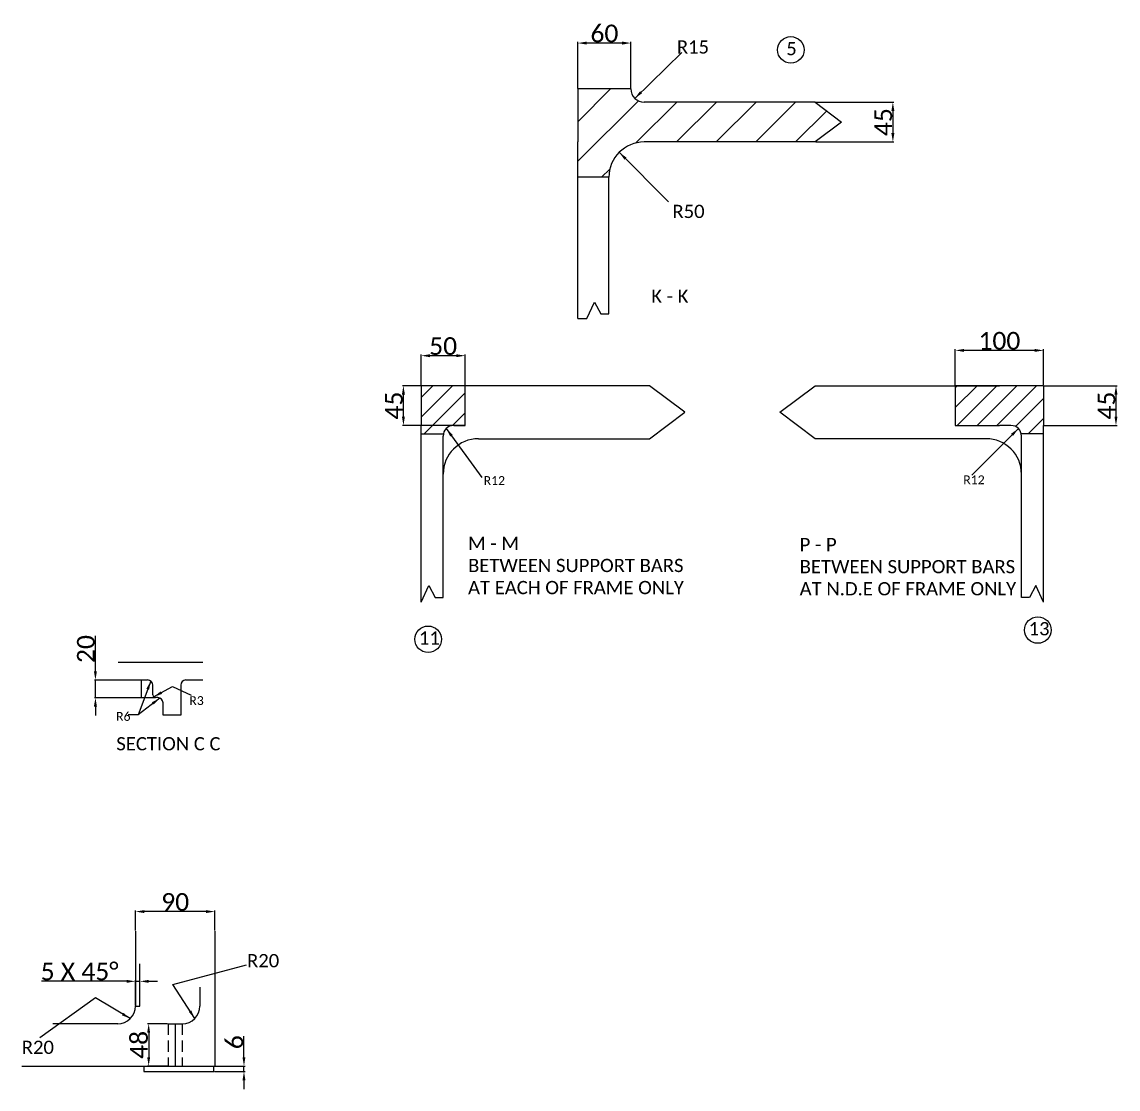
# Model space of a CAD drawing. Header units: millimetres. Extents: x -5330 to 2986, y -1292 to 4589.
# Drawn here: x -1475 to -234, y 843 to 2051 of the extents above; entities that cross this region are included whole.
import ezdxf

# ---------------------------------------------------------------- set-up
doc = ezdxf.new("R2010")
doc.units = ezdxf.units.MM
doc.linetypes.add('DASH2', pattern=[19.05, 12.7, -6.35])
doc.layers.add('dimension', color=2, linetype='Continuous', lineweight=25)
doc.layers.add('dot', color=1, linetype='DASH2')
doc.layers.add('object', color=7, linetype='Continuous')
doc.styles.get("Standard").update_dxf_attribs({"font": 'calibril.ttf'})
doc.dimstyles.new('ISO-25', dxfattribs={"dimtxt": 20, "dimasz": 10, "dimexe": 1.25, "dimexo": 0.625, "dimtad": 1, "dimdsep": 46, "dimtxsty": 'Standard', "dimcen": 2.5, "dimclrt": 256, "dimadec": 0, "dimazin": 0, "dimtfac": 1, "dimtmove": 0, "dimatfit": 3, "dimfxl": 1, "dimtfillclr": 256, "dimarcsym": 0})

# ---------------------------------------------------------------- blocks, each defined once
blk = doc.blocks.new('*D220')
at = {"layer": 'Defpoints', "color": 0, "transparency": 16777216}
for p in [(-1341.5, 964.9), (-1346.5, 936.9), (-1341.5, 936.9)]:
    blk.add_point(p, dxfattribs=at)
at = {"layer": 'dimension', "color": 0, "lineweight": -2, "transparency": 16777216}
for p, q in [((-1356.5, 964.9), (-1452.9, 964.9)), ((-1346.5, 937.5), (-1346.5, 966.1)), ((-1346.5, 964.9), (-1341.5, 964.9)), ((-1341.5, 937.5), (-1341.5, 966.1)), ((-1331.5, 964.9), (-1321.5, 964.9))]:
    blk.add_line(p, q, dxfattribs=at)
at = {"layer": 'dimension', "color": 0, "transparency": 16777216}
for points in [[(-1356.5, 963.2), (-1356.5, 966.5), (-1346.5, 964.9)], [(-1331.5, 966.5), (-1331.5, 963.2), (-1341.5, 964.9)]]:
    blk.add_solid(points, dxfattribs=at)
at = {"layer": 'dimension', "transparency": 16777216, "insert": (-1409.7, 976), "char_height": 20, "attachment_point": 5}
blk.add_mtext('5 X 45°', dxfattribs=at)
blk = doc.blocks.new('*D221')
at = {"layer": 'Defpoints', "color": 0, "transparency": 16777216}
for p in [(-1309.5, 916.9), (-1331.5, 868.9), (-1309.5, 868.9)]:
    blk.add_point(p, dxfattribs=at)
at = {"layer": 'dimension', "color": 0, "lineweight": -2, "transparency": 16777216}
for p, q in [((-1310.2, 916.9), (-1332.8, 916.9)), ((-1331.5, 906.9), (-1331.5, 878.9)), ((-1310.2, 868.9), (-1332.8, 868.9))]:
    blk.add_line(p, q, dxfattribs=at)
at = {"layer": 'dimension', "color": 0, "transparency": 16777216}
for points in [[(-1329.9, 906.9), (-1333.2, 906.9), (-1331.5, 916.9)], [(-1333.2, 878.9), (-1329.9, 878.9), (-1331.5, 868.9)]]:
    blk.add_solid(points, dxfattribs=at)
at = {"layer": 'dimension', "transparency": 16777216, "insert": (-1342.4, 892.9), "char_height": 20, "attachment_point": 5, "rotation": 90}
blk.add_mtext('48', dxfattribs=at)
blk = doc.blocks.new('*D222')
at = {"layer": 'Defpoints', "color": 0, "transparency": 16777216}
for p in [(-1346.5, 1043.9), (-1346.5, 1021.9), (-1256.5, 1021.9)]:
    blk.add_point(p, dxfattribs=at)
at = {"layer": 'dimension', "color": 0, "lineweight": -2, "transparency": 16777216}
for p, q in [((-1346.5, 1022.5), (-1346.5, 1045.1)), ((-1266.5, 1043.9), (-1336.5, 1043.9)), ((-1256.5, 1022.5), (-1256.5, 1045.1))]:
    blk.add_line(p, q, dxfattribs=at)
at = {"layer": 'dimension', "color": 0, "transparency": 16777216}
for points in [[(-1336.5, 1045.5), (-1336.5, 1042.2), (-1346.5, 1043.9)], [(-1266.5, 1042.2), (-1266.5, 1045.5), (-1256.5, 1043.9)]]:
    blk.add_solid(points, dxfattribs=at)
at = {"layer": 'dimension', "transparency": 16777216, "insert": (-1301.5, 1054.7), "char_height": 20, "attachment_point": 5}
blk.add_mtext('90', dxfattribs=at)
blk = doc.blocks.new('*D223')
at = {"layer": 'Defpoints', "color": 0, "transparency": 16777216}
for p in [(-1257.6, 868.9), (-1223.6, 868.9), (-1257.6, 862.9)]:
    blk.add_point(p, dxfattribs=at)
at = {"layer": 'dimension', "color": 0, "lineweight": -2, "transparency": 16777216}
for p, q in [((-1223.6, 878.9), (-1223.6, 902.9)), ((-1257, 868.9), (-1222.4, 868.9)), ((-1223.6, 862.9), (-1223.6, 868.9)), ((-1257, 862.9), (-1222.4, 862.9)), ((-1223.6, 852.9), (-1223.6, 842.9))]:
    blk.add_line(p, q, dxfattribs=at)
at = {"layer": 'dimension', "color": 0, "transparency": 16777216}
for points in [[(-1225.3, 878.9), (-1222, 878.9), (-1223.6, 868.9)], [(-1222, 852.9), (-1225.3, 852.9), (-1223.6, 862.9)]]:
    blk.add_solid(points, dxfattribs=at)
at = {"layer": 'dimension', "transparency": 16777216, "insert": (-1234.5, 895.9), "char_height": 20, "attachment_point": 5, "rotation": 90}
blk.add_mtext('6', dxfattribs=at)
blk = doc.blocks.new('*D241')
at = {"layer": 'Defpoints', "color": 0, "transparency": 16777216}
for p in [(-1391.8, 1306.1), (-1339.8, 1306.1), (-1339.8, 1286.1)]:
    blk.add_point(p, dxfattribs=at)
at = {"layer": 'dimension', "color": 0, "lineweight": -2, "transparency": 16777216}
for p, q in [((-1391.8, 1316.1), (-1391.8, 1356.2)), ((-1340.4, 1306.1), (-1393, 1306.1)), ((-1391.8, 1286.1), (-1391.8, 1306.1)), ((-1340.4, 1286.1), (-1393, 1286.1)), ((-1391.8, 1276.1), (-1391.8, 1266.1))]:
    blk.add_line(p, q, dxfattribs=at)
at = {"layer": 'dimension', "color": 0, "transparency": 16777216}
for points in [[(-1393.5, 1316.1), (-1390.1, 1316.1), (-1391.8, 1306.1)], [(-1390.1, 1276.1), (-1393.5, 1276.1), (-1391.8, 1286.1)]]:
    blk.add_solid(points, dxfattribs=at)
at = {"layer": 'dimension', "transparency": 16777216, "insert": (-1402.6, 1341.2), "char_height": 20, "attachment_point": 5, "rotation": 90}
blk.add_mtext('20', dxfattribs=at)
blk = doc.blocks.new('*D242')
at = {"layer": 'Defpoints', "color": 0, "transparency": 16777216}
for p in [(-1043.1, 1639.4), (-973.1, 1639.4), (-973.1, 1594.4)]:
    blk.add_point(p, dxfattribs=at)
at = {"layer": 'dimension', "color": 0, "lineweight": -2, "transparency": 16777216}
for p, q in [((-973.7, 1639.4), (-1044.3, 1639.4)), ((-1043.1, 1604.4), (-1043.1, 1629.4)), ((-973.7, 1594.4), (-1044.3, 1594.4))]:
    blk.add_line(p, q, dxfattribs=at)
at = {"layer": 'dimension', "color": 0, "transparency": 16777216}
for points in [[(-1041.4, 1629.4), (-1044.8, 1629.4), (-1043.1, 1639.4)], [(-1044.8, 1604.4), (-1041.4, 1604.4), (-1043.1, 1594.4)]]:
    blk.add_solid(points, dxfattribs=at)
at = {"layer": 'dimension', "transparency": 16777216, "insert": (-1053.8, 1616.9), "char_height": 20, "attachment_point": 5, "rotation": 90}
blk.add_mtext('45', dxfattribs=at)
blk = doc.blocks.new('*D243')
at = {"layer": 'Defpoints', "color": 0, "transparency": 16777216}
for p in [(-1023.1, 1673.4), (-1023.1, 1639.4), (-973.1, 1639.4)]:
    blk.add_point(p, dxfattribs=at)
at = {"layer": 'dimension', "color": 0, "lineweight": -2, "transparency": 16777216}
for p, q in [((-1023.1, 1640), (-1023.1, 1674.6)), ((-983.1, 1673.4), (-1013.1, 1673.4)), ((-973.1, 1640), (-973.1, 1674.6))]:
    blk.add_line(p, q, dxfattribs=at)
at = {"layer": 'dimension', "color": 0, "transparency": 16777216}
for points in [[(-1013.1, 1675), (-1013.1, 1671.7), (-1023.1, 1673.4)], [(-983.1, 1671.7), (-983.1, 1675), (-973.1, 1673.4)]]:
    blk.add_solid(points, dxfattribs=at)
at = {"layer": 'dimension', "transparency": 16777216, "insert": (-998.1, 1684.2), "char_height": 20, "attachment_point": 5}
blk.add_mtext('50', dxfattribs=at)
blk = doc.blocks.new('*D244')
at = {"layer": 'Defpoints', "color": 0, "transparency": 16777216}
for p in [(-418.3, 1679.4), (-418.3, 1639.4), (-318.3, 1639.4)]:
    blk.add_point(p, dxfattribs=at)
at = {"layer": 'dimension', "color": 0, "lineweight": -2, "transparency": 16777216}
for p, q in [((-418.3, 1640), (-418.3, 1680.6)), ((-328.3, 1679.4), (-408.3, 1679.4)), ((-318.3, 1640), (-318.3, 1680.6))]:
    blk.add_line(p, q, dxfattribs=at)
at = {"layer": 'dimension', "color": 0, "transparency": 16777216}
for points in [[(-408.3, 1681), (-408.3, 1677.7), (-418.3, 1679.4)], [(-328.3, 1677.7), (-328.3, 1681), (-318.3, 1679.4)]]:
    blk.add_solid(points, dxfattribs=at)
at = {"layer": 'dimension', "transparency": 16777216, "insert": (-368.3, 1690.2), "char_height": 20, "attachment_point": 5}
blk.add_mtext('100', dxfattribs=at)
blk = doc.blocks.new('*D245')
at = {"layer": 'Defpoints', "color": 0, "transparency": 16777216}
for p in [(-318.3, 1639.4), (-318.3, 1594.4), (-236.3, 1594.4)]:
    blk.add_point(p, dxfattribs=at)
at = {"layer": 'dimension', "color": 0, "lineweight": -2, "transparency": 16777216}
for p, q in [((-317.7, 1639.4), (-235, 1639.4)), ((-236.3, 1629.4), (-236.3, 1604.4)), ((-317.7, 1594.4), (-235, 1594.4))]:
    blk.add_line(p, q, dxfattribs=at)
at = {"layer": 'dimension', "color": 0, "transparency": 16777216}
for points in [[(-234.6, 1629.4), (-238, 1629.4), (-236.3, 1639.4)], [(-238, 1604.4), (-234.6, 1604.4), (-236.3, 1594.4)]]:
    blk.add_solid(points, dxfattribs=at)
at = {"layer": 'dimension', "transparency": 16777216, "insert": (-247, 1616.9), "char_height": 20, "attachment_point": 5, "rotation": 90}
blk.add_mtext('45', dxfattribs=at)
blk = doc.blocks.new('*D246')
at = {"layer": 'Defpoints', "color": 0, "transparency": 16777216}
for p in [(-845.5, 2027.4), (-845.5, 1975.4), (-785.5, 1975.4)]:
    blk.add_point(p, dxfattribs=at)
at = {"layer": 'dimension', "color": 0, "lineweight": -2, "transparency": 16777216}
for p, q in [((-845.5, 1976), (-845.5, 2028.7)), ((-795.5, 2027.4), (-835.5, 2027.4)), ((-785.5, 1976), (-785.5, 2028.7))]:
    blk.add_line(p, q, dxfattribs=at)
at = {"layer": 'dimension', "color": 0, "transparency": 16777216}
for points in [[(-835.5, 2029.1), (-835.5, 2025.7), (-845.5, 2027.4)], [(-795.5, 2025.7), (-795.5, 2029.1), (-785.5, 2027.4)]]:
    blk.add_solid(points, dxfattribs=at)
at = {"layer": 'dimension', "transparency": 16777216, "insert": (-815.5, 2038.2), "char_height": 20, "attachment_point": 5}
blk.add_mtext('60', dxfattribs=at)
blk = doc.blocks.new('*D247')
at = {"layer": 'Defpoints', "color": 0, "transparency": 16777216}
for p in [(-576.9, 1960.4), (-576.9, 1915.4), (-488.9, 1915.4)]:
    blk.add_point(p, dxfattribs=at)
at = {"layer": 'dimension', "color": 0, "lineweight": -2, "transparency": 16777216}
for p, q in [((-576.3, 1960.4), (-487.7, 1960.4)), ((-488.9, 1950.4), (-488.9, 1925.4)), ((-576.3, 1915.4), (-487.7, 1915.4))]:
    blk.add_line(p, q, dxfattribs=at)
at = {"layer": 'dimension', "color": 0, "transparency": 16777216}
for points in [[(-487.2, 1950.4), (-490.6, 1950.4), (-488.9, 1960.4)], [(-490.6, 1925.4), (-487.2, 1925.4), (-488.9, 1915.4)]]:
    blk.add_solid(points, dxfattribs=at)
at = {"layer": 'dimension', "transparency": 16777216, "insert": (-499.7, 1937.9), "char_height": 20, "attachment_point": 5, "rotation": 90}
blk.add_mtext('45', dxfattribs=at)

msp = doc.modelspace()

# ---------------------------------------------------------------- hatches: boundary and pattern name
at = {"layer": 'object'}
h = msp.add_hatch(dxfattribs=at)
h.set_pattern_fill('ANSI31', color=256, scale=10, style=0)
h.paths.add_polyline_path([(-546.916, 1937.904), (-576.916, 1960.404), (-770.481, 1960.404, -0.41421356), (-785.481, 1975.404), (-845.481, 1975.404), (-845.481, 1915.404), (-845.481, 1875.404), (-810.481, 1875.404, -0.41421356), (-770.481, 1915.404), (-576.916, 1915.404)])
h = msp.add_hatch(dxfattribs=at)
h.set_pattern_fill('ANSI31', color=256, scale=5, style=0)
h.paths.add_polyline_path([(-973.084, 1594.38), (-973.084, 1639.38), (-1023.084, 1639.38), (-1023.084, 1594.38), (-1023.084, 1584.838), (-997.829, 1584.843, -0.35487388), (-986.084, 1594.38)])
h = msp.add_hatch(dxfattribs=at)
h.set_pattern_fill('ANSI31', color=256, scale=5, style=0)
h.set_pattern_definition([(45, (-281.744, 0), (-11.22532, 11.22532), [])])
h.paths.add_polyline_path([(-318.295, 1594.38), (-318.295, 1639.38), (-418.295, 1639.38), (-418.295, 1594.38), (-368.295, 1594.38), (-355.295, 1594.38, -0.35620549), (-343.539, 1584.788), (-318.295, 1584.838)])

# ---------------------------------------------------------------- linework, layer by layer
at = {"layer": 'dimension'}
for centre in [(-604.45, 2019.671), (-324.784, 1362.705), (-1015.121, 1352.201)]:
    msp.add_circle(centre, 15.039, dxfattribs=at)
at = {"layer": 'dot'}
for p, q in [((-1309.527, 916.869), (-1309.527, 868.869)), ((-1293.527, 916.869), (-1293.527, 868.869))]:
    msp.add_line(p, q, dxfattribs=at)
at = {"layer": 'object'}
for p, q in [((-785.481, 1975.404), (-845.481, 1975.404)), ((-845.481, 1975.404), (-845.481, 1915.404)), ((-785.481, 1975.404), (-785.481, 1975.404)), ((-576.916, 1960.404), (-770.481, 1960.404)), ((-576.916, 1960.404), (-546.916, 1937.904)), ((-546.916, 1937.904), (-576.916, 1915.404)), ((-845.481, 1715.404), (-845.481, 1915.404)), ((-576.916, 1915.404), (-770.481, 1915.404)), ((-810.481, 1875.404), (-845.481, 1875.404)), ((-810.481, 1720.696), (-810.481, 1875.404)), ((-835.481, 1715.404), (-826.702, 1734.096)), ((-826.702, 1734.096), (-819.487, 1720.696)), ((-845.481, 1715.404), (-835.481, 1715.404)), ((-819.487, 1720.696), (-810.481, 1720.696)), ((-973.084, 1639.38), (-1023.084, 1639.38)), ((-1023.084, 1639.38), (-1023.084, 1594.38)), ((-973.084, 1594.38), (-973.084, 1639.38)), ((-764.52, 1639.38), (-973.084, 1639.38)), ((-724.52, 1609.38), (-764.52, 1639.38)), ((-616.86, 1609.38), (-576.86, 1639.38)), ((-576.86, 1639.38), (-368.295, 1639.38)), ((-318.295, 1639.38), (-418.295, 1639.38)), ((-418.295, 1639.38), (-418.295, 1594.38)), ((-318.295, 1639.38), (-318.295, 1594.38)), ((-764.52, 1579.38), (-724.52, 1609.38)), ((-576.86, 1579.38), (-616.86, 1609.38)), ((-1023.084, 1394.38), (-1023.084, 1594.38)), ((-986.084, 1594.38), (-973.084, 1594.38)), ((-418.295, 1594.38), (-368.295, 1594.38)), ((-355.295, 1594.38), (-368.295, 1594.38)), ((-318.295, 1394.38), (-318.295, 1594.38)), ((-1023.084, 1584.838), (-997.829, 1584.843)), ((-998.084, 1399.672), (-998.084, 1582.38)), ((-958.084, 1579.38), (-764.52, 1579.38)), ((-383.295, 1579.38), (-576.86, 1579.38)), ((-318.295, 1584.838), (-343.539, 1584.788)), ((-343.295, 1399.672), (-343.295, 1582.38)), ((-1023.084, 1394.38), (-1014.305, 1413.072)), ((-1014.305, 1413.072), (-1007.09, 1399.672)), ((-327.074, 1413.072), (-334.289, 1399.672)), ((-318.295, 1394.38), (-327.074, 1413.072)), ((-1007.09, 1399.672), (-998.084, 1399.672)), ((-334.289, 1399.672), (-343.295, 1399.672)), ((-1365.893, 1326.148), (-1270.29, 1326.148)), ((-1365.893, 1306.148), (-1332.748, 1306.148)), ((-1339.789, 1286.148), (-1339.789, 1306.148)), ((-1289.29, 1306.148), (-1270.29, 1306.148)), ((-1326.748, 1289.148), (-1326.748, 1300.148)), ((-1295.29, 1300.148), (-1295.29, 1286.148)), ((-1365.893, 1286.148), (-1323.748, 1286.148)), ((-1321.29, 1286.148), (-1323.748, 1286.148)), ((-1315.29, 1266.148), (-1315.29, 1280.148)), ((-1295.29, 1286.148), (-1295.29, 1266.148)), ((-1295.29, 1266.148), (-1315.29, 1266.148)), ((-1346.527, 1021.869), (-1346.527, 936.869)), ((-1256.527, 1021.869), (-1256.527, 868.869)), ((-1341.527, 936.869), (-1341.527, 984.609)), ((-1273.527, 958.242), (-1273.527, 936.869)), ((-1346.527, 936.869), (-1341.527, 936.869)), ((-1366.527, 916.869), (-1440.027, 916.869)), ((-1309.527, 916.869), (-1293.527, 916.869)), ((-1301.527, 916.869), (-1301.527, 868.869)), ((-1475.027, 868.869), (-1256.527, 868.869)), ((-1337.175, 868.869), (-1337.175, 862.869)), ((-1257.634, 862.869), (-1257.634, 868.869)), ((-1337.175, 862.869), (-1257.634, 862.869))]:
    msp.add_line(p, q, dxfattribs=at)
for centre, radius, start, end in [((-770.481, 1975.404), 15, 180, 270), ((-770.481, 1875.404), 40, 90, 180), ((-986.084, 1582.38), 12, 90, 180), ((-355.295, 1582.38), 12, 0, 90), ((-958.084, 1539.38), 40, 90, 180), ((-383.295, 1539.38), 40, 0, 90), ((-1332.748, 1300.148), 6, 0, 90), ((-1289.29, 1300.148), 6, 90, 180), ((-1323.748, 1289.148), 3, 180, 270), ((-1321.29, 1280.148), 6, 0, 90), ((-1366.527, 936.869), 20, 270, 0), ((-1293.527, 936.869), 20, 270, 0)]:
    msp.add_arc(centre, radius, start, end, dxfattribs=at)

# ---------------------------------------------------------------- texts
at = {"layer": 'dimension', "attachment_point": 1}
for s, insert, char_height, width in [('{R15}', (-733.467, 2030.535), 15, 134.85946), ('{ 5}', (-614.871, 2028.663), 15, 21.33515), ('{R50}', (-738.476, 1844.272), 15, 153.12547), ('{K - K}', (-762.412, 1748.288), 15, 431.65933), ('{R12}', (-952.248, 1536.991), 10, 54.96159), ('{R12}', (-409.202, 1537.828), 10, 54.96159), ('{M - M \\PBETWEEN SUPPORT BARS \\PAT EACH OF FRAME ONLY}', (-969.902, 1468.337), 15, 431.65933), ('{P - P \\PBETWEEN SUPPORT BARS \\PAT N.D.E OF FRAME ONLY}', (-594.428, 1466.992), 15, 431.65933), ('{13}', (-335.204, 1371.697), 15, 21.33515), ('{11}', (-1025.542, 1361.193), 15, 21.33515), ('{R3}', (-1285.517, 1287.816), 10, 12.58743), ('{R6}', (-1368.394, 1269.888), 10, 12.48299), ('{SECTION C C}', (-1368.163, 1241.448), 15, 320.27), ('{R20}', (-1220.143, 995.784), 15, 115.96541), ('{R20}', (-1475.162, 897.659), 15, 66.37839)]:
    msp.add_mtext(s, dxfattribs=dict(at, insert=insert, char_height=char_height, width=width))

# ---------------------------------------------------------------- dimensions: what is measured, and where the dimension line sits
at = {"layer": 'dimension'}
for p1, p2, distance, picture, middle in [((-785.481, 1975.404), (-845.481, 1975.404), -52, '*D246', (-815.481, 2038.239)), ((-318.295, 1639.38), (-418.295, 1639.38), -40, '*D244', (-368.295, 1690.215)), ((-973.084, 1639.38), (-1023.084, 1639.38), -34, '*D243', (-998.084, 1684.215)), ((-973.084, 1594.38), (-973.084, 1639.38), 70, '*D242', (-1053.839, 1616.88)), ((-318.295, 1639.38), (-318.295, 1594.38), 82, '*D245', (-247.05, 1616.88)), ((-1339.789, 1286.148), (-1339.789, 1306.148), 52, '*D241', (-1402.624, 1341.153)), ((-1256.527, 1021.869), (-1346.527, 1021.869), -22, '*D222', (-1301.527, 1054.704)), ((-1309.527, 916.869), (-1309.527, 868.869), -22, '*D221', (-1342.362, 892.869)), ((-1257.634, 862.869), (-1257.634, 868.869), -34, '*D223', (-1234.459, 895.864))]:
    dim = msp.add_aligned_dim(p1=p1, p2=p2, distance=distance, dimstyle='ISO-25', dxfattribs=at)
    dim.commit()
    dim.dimension.update_dxf_attribs({"geometry": picture, "text_midpoint": middle})
dim = msp.add_linear_dim(base=(-488.916, 1915.404), p1=(-576.916, 1960.404), p2=(-576.916, 1915.404), angle=90, dimstyle='ISO-25', dxfattribs=at)
dim.commit()
dim.dimension.update_dxf_attribs({"geometry": '*D247', "text_midpoint": (-499.671, 1937.904)})
dim = msp.add_aligned_dim(p1=(-1346.527, 936.869), p2=(-1341.527, 936.869), distance=28, dimstyle='ISO-25', override={"dimjust": 1, "dimpost": '<> X 45°'}, dxfattribs=at)
dim.commit()
dim.dimension.update_dxf_attribs({"geometry": '*D220', "text_midpoint": (-1409.702, 975.994)})

# ---------------------------------------------------------------- leaders
for points in [[(-781.088, 1964.797), (-728.035, 2016.824)], [(-798.765, 1903.688), (-742.897, 1847.632)], [(-994.57, 1590.865), (-954.403, 1535.424)], [(-346.809, 1590.865), (-399.678, 1537.974)], [(-1329.101, 1304.913), (-1343.418, 1266.829), (-1354.759, 1266.829)], [(-1325.869, 1287.027), (-1304.703, 1298.6), (-1283.541, 1289.086)], [(-1318.936, 1285.667), (-1343.418, 1266.829)], [(-1279.384, 922.727), (-1304.051, 961.463), (-1220.832, 983.6)], [(-1352.384, 922.727), (-1391.73, 946.197), (-1454.698, 900.808)]]:
    msp.add_leader(points, dimstyle='ISO-25', dxfattribs=at)

doc.saveas('drawing.dxf')
